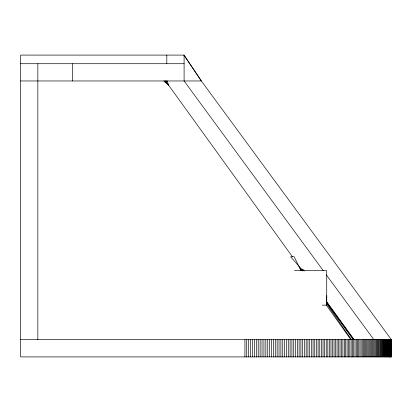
<?xml version="1.0" encoding="UTF-8"?>
<svg xmlns="http://www.w3.org/2000/svg" width="412" height="412" viewBox="0 0 412 412"><rect width="100%" height="100%" fill="white"/><g stroke="black" fill="none" stroke-linecap="round" stroke-linejoin="round"><path stroke-width="0.62" d="M326.726 304.298L326.726 295.682M292.422 256.753L165.547 80.963L165.088 82.05L164.728 80.963M303.829 270.092L302.645 270.911L300.013 268.732L303.829 270.092L304.082 271.055M20.6 80.963L201.344 80.963L184.097 55.095L20.6 55.095L20.6 356.905L391.4 356.905L391.4 339.658L201.344 80.963L183.907 55.095M20.6 63.716L184.097 63.716M294.503 270.689L326.726 270.705L326.726 305.137L322.246 305.137M20.6 339.658L391.4 339.658M166.355 80.963L167.37 81.586L168.683 85.305L163.888 80.963M323.296 270.71L184.097 80.963L184.097 55.095M326.335 274.856L373.875 339.658M326.778 301.841L354.196 339.658M326.726 302.346L353.743 339.658L353.748 356.905M326.706 302.83L353.285 339.658M326.412 305.282L350.921 339.658M326.577 303.649L351.405 339.658M300.976 270.736L294.189 256.753L290.651 256.753L302.933 270.71L302.784 269.706M167.148 80.963L167.37 81.586M165.547 80.963L166.283 83.136M391.081 339.658L391.081 356.905M390.947 339.658L390.947 356.905M390.787 339.658L390.787 356.905M390.597 339.658L390.597 356.905M390.385 339.658L390.385 356.905M390.149 339.658L390.149 356.905M389.881 339.658L389.881 356.905M389.598 339.658L389.598 356.905M389.283 339.658L389.283 356.905M388.943 339.658L388.943 356.905M388.583 339.658L388.583 356.905M388.197 339.658L388.197 356.905M387.785 339.658L387.785 356.905M387.352 339.658L387.352 356.905M386.889 339.658L386.889 356.905M386.404 339.658L386.404 356.905M385.895 339.658L385.895 356.905M385.364 339.658L385.364 356.905M384.808 339.658L384.808 356.905M384.226 339.658L384.226 356.905M383.618 339.658L383.618 356.905M382.99 339.658L382.99 356.905M382.341 339.658L382.341 356.905M381.661 339.658L381.661 356.905M380.966 339.658L380.966 356.905M380.24 339.658L380.24 356.905M379.493 339.658L379.493 356.905M378.726 339.658L378.726 356.905M377.933 339.658L377.933 356.905M377.119 339.658L377.119 356.905M376.285 339.658L376.285 356.905M375.425 339.658L375.425 356.905M374.539 339.658L374.539 356.905M373.638 339.658L373.638 356.905M372.711 339.658L372.711 356.905M371.758 339.658L371.758 356.905M370.79 339.658L370.79 356.905M369.796 339.658L369.796 356.905M368.786 339.658L368.786 356.905M367.751 339.658L367.751 356.905M366.695 339.658L366.695 356.905M365.619 339.658L365.619 356.905M364.522 339.658L364.522 356.905M363.405 339.658L363.405 356.905M362.266 339.658L362.266 356.905M361.108 339.658L361.108 356.905M359.928 339.658L359.928 356.905M358.728 339.658L358.728 356.905M357.513 339.658L357.513 356.905M356.277 339.658L356.277 356.905M355.02 339.658L355.02 356.905M352.456 339.658L352.456 356.905M351.142 339.658L351.142 356.905M349.814 339.658L349.814 356.905M348.464 339.658L348.464 356.905M347.1 339.658L347.1 356.905M345.714 339.658L345.714 356.905M344.314 339.658L344.314 356.905M342.897 339.658L342.897 356.905M341.46 339.658L341.46 356.905M340.013 339.658L340.013 356.905M338.546 339.658L338.546 356.905M337.062 339.658L337.062 356.905M335.564 339.658L335.564 356.905M334.044 339.658L334.044 356.905M332.515 339.658L332.515 356.905M330.97 339.658L330.97 356.905M329.409 339.658L329.409 356.905M327.839 339.658L327.839 356.905M326.247 339.658L326.247 356.905M324.646 339.658L324.646 356.905M323.029 339.658L323.029 356.905M321.401 339.658L321.401 356.905M319.758 339.658L319.758 356.905M318.1 339.658L318.1 356.905M316.437 339.658L316.437 356.905M314.753 339.658L314.753 356.905M313.063 339.658L313.063 356.905M311.359 339.658L311.359 356.905M309.644 339.658L309.644 356.905M307.913 339.658L307.913 356.905M306.178 339.658L306.178 356.905M304.432 339.658L304.432 356.905M302.671 339.658L302.671 356.905M300.904 339.658L300.904 356.905M299.127 339.658L299.127 356.905M297.34 339.658L297.34 356.905M295.543 339.658L295.543 356.905M293.741 339.658L293.741 356.905M291.928 339.658L291.928 356.905M290.105 339.658L290.105 356.905M288.276 339.658L288.276 356.905M286.438 339.658L286.438 356.905M284.594 339.658L284.594 356.905M282.745 339.658L282.745 356.905M280.891 339.658L280.891 356.905M279.027 339.658L279.027 356.905M277.158 339.658L277.158 356.905M275.283 339.658L275.283 356.905M273.403 339.658L273.403 356.905M271.518 339.658L271.518 356.905M269.628 339.658L269.628 356.905M267.738 339.658L267.738 356.905M265.838 339.658L265.838 356.905M263.938 339.658L263.938 356.905M262.037 339.658L262.037 356.905M260.127 339.658L260.127 356.905M258.216 339.658L258.216 356.905M256.305 339.658L256.305 356.905M254.395 339.658L254.395 356.905M252.479 339.658L252.479 356.905M250.558 339.658L250.558 356.905M248.642 339.658L248.642 356.905M246.721 339.658L246.721 356.905M244.919 339.658L244.919 356.905M166.798 55.095L166.798 63.716M72.342 63.716L72.342 80.963M37.847 63.716L37.847 339.658"/></g></svg>
